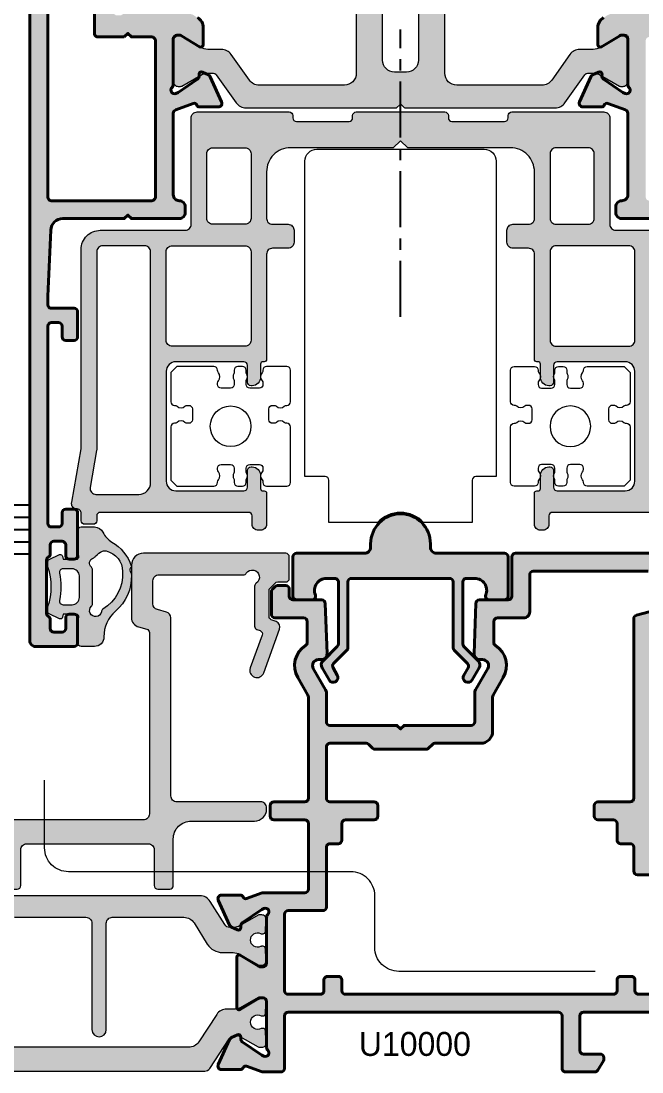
# Model space of a CAD drawing. Header units: millimetres. Extents: x -576 to 4430, y -1196 to 2690.
# Drawn here: x 1931.3 to 1983.2, y 117.3 to 205.2 of the extents above; entities that cross this region are included whole.
import ezdxf

# ---------------------------------------------------------------- set-up
doc = ezdxf.new("R2010")
doc.units = ezdxf.units.MM
doc.header["$LTSCALE"] = 0.25
doc.header["$MEASUREMENT"] = 0
doc.linetypes.add('CENTER', pattern=[2, 1.25, -0.25, 0.25, -0.25])
for name, color, linetype, lineweight in [('01_Accessories', 102, 'Continuous', 9), ('01_Aluminum', 4, 'Continuous', 40), ('01_Fill Plastic', 253, 'Continuous', 0), ('01_Fill Polyamide', 10, 'Continuous', 0), ('01_Plastic', 3, 'Continuous', 20), ('01_Polyamide', 201, 'Continuous', 20), ('01_Text', 40, 'Continuous', 25), ('01_Thin line', 8, 'Continuous', 9)]:
    doc.layers.add(name, color=color, linetype=linetype, lineweight=lineweight)
doc.layers.add('01_Fill 2°material', color=7, linetype='Continuous', lineweight=0, true_color=0xbfbfbf)
doc.layers.add('01_Fill Aluminum', color=7, linetype='Continuous', lineweight=0, true_color=0xdcdcdc)
doc.layers.add('ASSI', color=1, linetype='CENTER')
doc.layers.add('FINE', color=7, linetype='Continuous')
doc.styles.add('Aluk Text', font='GOTHIC.TTF')

# ---------------------------------------------------------------- blocks, each defined once
blk = doc.blocks.new('Standard fixed frame cover OX')
at = {"layer": '01_Fill Plastic', "ltscale": 0.25}
h = blk.add_hatch(color=256, dxfattribs=at)
h.dxf.hatch_style = 1
h.paths.add_polyline_path([(1877.333, 92.212, -0.414214), (1876.833, 92.712), (1876.833, 107.882, -0.339788), (1877.056, 108.172), (1877.739, 108.354, 0.339788), (1878.333, 109.127), (1878.333, 113.512, 0.414214), (1877.333, 114.512), (1865.433, 114.512, 0.414214), (1865.133, 114.212), (1865.133, 112.412, 0.414214), (1865.433, 112.112), (1866.106, 112.112, -0.198912), (1866.318, 112.024), (1866.742, 111.6, -0.198912), (1866.83, 111.388), (1866.83, 109.236, -0.307063), (1866.641, 108.957), (1866.226, 108.792, 0.405839), (1865.942, 108.156), (1867.276, 104.506, 0.999322), (1868.403, 104.917), (1867.406, 107.657, -0.405444), (1867.577, 108.038), (1867.841, 108.143, 0.307063), (1868.03, 108.422), (1868.03, 111.764, 0.250492), (1867.897, 112.013, -1.218525), (1868.729, 112.845, 0.250492), (1868.978, 112.712), (1876.033, 112.712, -0.414214), (1876.533, 112.212), (1876.533, 110.279, -0.339788), (1876.162, 109.796), (1875.405, 109.594, 0.339788), (1875.033, 109.111), (1875.033, 94.212, -0.414214), (1874.533, 93.712), (1867.533, 93.712, 0.438713), (1867.035, 93.171, 0.43149), (1868.033, 92.112), (1873.333, 92.112, -0.414214), (1874.833, 90.612), (1874.833, 86.712, 0.414214), (1875.133, 86.412), (1876.133, 86.412, 0.414214), (1876.433, 86.712), (1876.433, 89.712, -0.414214), (1876.933, 90.212), (1887.083, 90.212, -0.414214), (1887.583, 89.712), (1887.583, 86.712, 0.414214), (1887.883, 86.412), (1888.883, 86.412, 0.414214), (1889.183, 86.712), (1889.183, 89.712, -0.414214), (1889.683, 90.212), (1899.932, 90.212, -0.414214), (1900.432, 89.712), (1900.432, 86.712, 0.414214), (1900.732, 86.412), (1901.732, 86.412, 0.414214), (1902.032, 86.712), (1902.032, 91.712, 0.414214), (1901.532, 92.212)])
at = {"layer": '01_Plastic'}
blk.add_lwpolyline([(1866.106, 112.112), (1865.433, 112.112, -0.414214), (1865.133, 112.412), (1865.133, 114.212, -0.414214), (1865.433, 114.512), (1877.333, 114.512, -0.414214), (1878.333, 113.512), (1878.333, 109.127, -0.339788), (1877.739, 108.354), (1877.056, 108.172, 0.339788), (1876.833, 107.882), (1876.833, 92.712, 0.414214), (1877.333, 92.212), (1901.532, 92.212, -0.414214), (1902.032, 91.712), (1902.032, 86.712, -0.414214), (1901.732, 86.412), (1900.732, 86.412, -0.414214), (1900.432, 86.712), (1900.432, 89.712, 0.414214), (1899.932, 90.212), (1889.683, 90.212, 0.414214), (1889.183, 89.712), (1889.183, 86.712, -0.414214), (1888.883, 86.412), (1887.883, 86.412, -0.414214), (1887.583, 86.712), (1887.583, 89.712, 0.414214), (1887.083, 90.212), (1876.933, 90.212, 0.414214), (1876.433, 89.712), (1876.433, 86.712, -0.414214), (1876.133, 86.412), (1875.133, 86.412, -0.414214), (1874.833, 86.712), (1874.833, 90.612, 0.414214), (1873.333, 92.112), (1868.033, 92.112, -0.414214), (1867.033, 93.112), (1867.033, 93.212, -0.414214), (1867.533, 93.712), (1874.533, 93.712, 0.414214), (1875.033, 94.212), (1875.033, 109.111, -0.339788), (1875.405, 109.594), (1876.162, 109.796, 0.339788), (1876.533, 110.279), (1876.533, 112.212, 0.414214), (1876.033, 112.712), (1868.978, 112.712, -0.250492), (1868.729, 112.845, 1.218525), (1867.897, 112.013, -0.250492), (1868.03, 111.764), (1868.03, 108.422, -0.307063), (1867.841, 108.143), (1867.577, 108.038, 0.405444), (1867.406, 107.657), (1868.403, 104.917, -0.999322), (1867.276, 104.506), (1865.942, 108.156, -0.405839), (1866.226, 108.792), (1866.641, 108.957, 0.307063), (1866.83, 109.236), (1866.83, 111.388, 0.198912), (1866.742, 111.6), (1866.318, 112.024, 0.198912)], format="xyb", close=True, dxfattribs=at)
blk = doc.blocks.new('N10630')
at = {"layer": '01_Fill Aluminum', "ltscale": 0.25}
h = blk.add_hatch(color=256, dxfattribs=at)
h.dxf.hatch_style = 1
h.paths.add_polyline_path([(9, 14.1, 0.414214), (8.7, 14.4), (3, 14.4, -0.414214), (2.5, 14.9), (2.5, 15.2, 1), (-2.5, 15.2), (-2.5, 14.9, -0.414214), (-3, 14.4), (-8.7, 14.4, 0.414214), (-9, 14.1), (-9, 10.8, 0.414214), (-8.7, 10.5), (-7.4, 10.5, 0.535184), (-7.123, 10.915, -0.535184), (-6.2, 12.3), (-5.5, 12.3, -0.414214), (-5.2, 12), (-5.2, 6.824, -0.198912), (-5.288, 6.612), (-6.485, 5.415, 0.339454), (-6.565, 4.811), (-5.98, 3.8, 1), (-5.288, 4.2), (-5.641, 4.813, -0.339454), (-5.594, 5.175), (-4.488, 6.281, 0.198912), (-4.4, 6.493), (-4.4, 12, -0.414214), (-4.1, 12.3), (4.1, 12.3, -0.414214), (4.4, 12), (4.4, 6.493, 0.198912), (4.488, 6.281), (5.594, 5.175, -0.339454), (5.641, 4.813), (5.288, 4.2, 1), (5.98, 3.8), (6.565, 4.811, 0.339454), (6.485, 5.415), (5.288, 6.612, -0.198912), (5.2, 6.824), (5.2, 12, -0.414214), (5.5, 12.3), (6.2, 12.3, -0.535184), (7.123, 10.915, 0.535184), (7.4, 10.5), (8.7, 10.5, 0.414214), (9, 10.8)])
at = {"layer": '01_Aluminum'}
blk.add_lwpolyline([(-6.2, 12.3), (-5.5, 12.3, -0.414214), (-5.2, 12), (-5.2, 6.824, -0.198912), (-5.288, 6.612), (-6.485, 5.415, 0.339454), (-6.565, 4.811), (-5.98, 3.8, 1), (-5.288, 4.2), (-5.641, 4.813, -0.339454), (-5.594, 5.175), (-4.488, 6.281, 0.198912), (-4.4, 6.493), (-4.4, 12, -0.414214), (-4.1, 12.3), (4.1, 12.3, -0.414214), (4.4, 12), (4.4, 6.493, 0.198912), (4.488, 6.281), (5.594, 5.175, -0.339454), (5.641, 4.813), (5.288, 4.2, 1), (5.98, 3.8), (6.565, 4.811, 0.339454), (6.485, 5.415), (5.288, 6.612, -0.198912), (5.2, 6.824), (5.2, 12, -0.414214), (5.5, 12.3), (6.2, 12.3, -0.535184), (7.123, 10.915, 0.535184), (7.4, 10.5), (8.7, 10.5, 0.414214), (9, 10.8), (9, 14.1, 0.414214), (8.7, 14.4), (3, 14.4, -0.414214), (2.5, 14.9), (2.5, 15.2, 1), (-2.5, 15.2), (-2.5, 14.9, -0.414214), (-3, 14.4), (-8.7, 14.4, 0.414214), (-9, 14.1), (-9, 10.8, 0.414214), (-8.7, 10.5), (-7.4, 10.5, 0.535184), (-7.123, 10.915, -0.535184)], format="xyb", close=True, dxfattribs=at)
blk = doc.blocks.new('U10140')
at = {"layer": '01_Fill Aluminum', "ltscale": 0.25}
h = blk.add_hatch(color=256, dxfattribs=at)
h.dxf.hatch_style = 1
h.paths.add_polyline_path([(28.199, -8.5), (27.899, -8.2), (28.199, -7.9), (28.199, -2.754, -0.400839), (29.154, -1.755), (34.699, -1.5), (35.4, -1.5, -0.414214), (35.7, -1.8), (35.7, -3.7, 0.414214), (36, -4), (38.1, -4, 0.414214), (38.4, -3.7), (38.4, -3, 0.414214), (38.1, -2.7), (37.2, -2.7, -0.414214), (36.9, -2.4), (36.9, -1.8, -0.414214), (37.2, -1.5), (53.7, -1.5, -0.414214), (54, -1.8), (54, -2.4, -0.414214), (53.7, -2.7), (52.8, -2.7, 0.414214), (52.5, -3), (52.5, -3.7, 0.414214), (52.8, -4), (56.4, -4, 0.414214), (56.7, -3.7), (56.7, -3.3, 0.414214), (56.4, -3), (55.5, -3, -0.414214), (55.2, -2.7), (55.2, -2.002, -0.414214), (55.5, -1.702), (56.25, -1.702, 0.267949), (56.51, -1.552, -0.267949), (56.77, -1.402), (61.23, -1.402, -0.267949), (61.49, -1.552, 0.267949), (61.75, -1.702), (62.5, -1.702, -0.414214), (62.8, -2.002), (62.8, -2.7, -0.414214), (62.5, -3), (61.6, -3, 0.414214), (61.3, -3.3), (61.3, -3.7, 0.414214), (61.6, -4), (63.7, -4, 0.414214), (64, -3.7), (64, -0.5, 0.414214), (63.5, 0), (0.3, 0, 0.414214), (0, -0.3), (0, -3.549, 0.267949), (0.15, -3.809), (0.93, -4.26, 0.131652), (1.08, -4.3, 0.569051), (1.5, -4), (1.5, -2.1, -0.414214), (1.8, -1.8), (4.7, -1.8, -0.414214), (5, -2.1), (5, -7.269, 0.086513), (5.018, -7.371), (5.485, -8.671, -0.392793), (5.36, -8.966), (5.345, -8.972, 0.294413), (5.206, -9.185), (5.195, -10.764, 0.548619), (5.62, -11.039), (7.726, -10.09, 0.177976), (7.873, -9.945), (8.114, -9.438, 0.717549), (7.869, -9.149, -0.329769), (7.531, -9.033), (6.407, -7.405), (6.325, -7.222, -0.855531), (6.823, -6.9, 0.213411), (7.047, -7), (10.899, -7, -0.414214), (11.199, -7.3), (11.199, -7.606), (10.229, -9.196, 0.585524), (10.399, -9.5), (10.749, -9.5, -0.414214), (11.049, -9.8), (11.049, -13.213, 0.181148), (11.296, -13.87, 0.307022), (12.224, -14.5), (13.65, -14.5, 0.585524), (13.821, -14.196), (12.85, -12.606), (12.85, -12.3, -0.414214), (13.15, -12), (17.003, -12, 0.213411), (17.226, -11.9, -0.85546), (17.724, -12.222), (17.643, -12.405), (16.518, -14.033, -0.267949), (16.247, -14.162), (16.132, -14.153, 0.57735), (15.935, -14.438), (16.176, -14.945, 0.177976), (16.324, -15.09), (18.433, -16.04, 0.544467), (18.854, -15.764), (18.844, -14.185, 0.303984), (18.697, -13.969, -0.402738), (18.564, -13.671), (19.094, -12.198, -0.316363), (19.376, -12), (26.199, -12, -0.414214), (26.699, -12.5, 0.414214), (27.199, -13), (27.699, -13, 0.414214), (28.199, -12.5)])
h.paths.add_polyline_path([(26.399, -10.5), (13.299, -10.5, -0.414214), (12.999, -10.2), (12.999, -8.5), (12.699, -8.2), (12.999, -7.9), (12.999, -5.7, 0.414214), (12.699, -5.4), (6.8, -5.4, -0.414214), (6.5, -5.1), (6.5, -1.8, -0.414214), (6.8, -1.5), (26.399, -1.5, -0.414214), (26.699, -1.8), (26.699, -10.2, -0.414214)], flags=16)
h.paths.add_polyline_path([(64, -58.3, 0.414214), (63.7, -58), (61.6, -58, 0.414214), (61.3, -58.3), (61.3, -58.7, 0.414214), (61.6, -59), (62.5, -59, -0.414214), (62.8, -59.3), (62.8, -59.998, -0.414214), (62.5, -60.298), (61.75, -60.298, 0.267949), (61.49, -60.448, -0.267949), (61.23, -60.598), (56.77, -60.598, -0.267949), (56.51, -60.448, 0.267949), (56.25, -60.298), (55.5, -60.298, -0.414214), (55.2, -59.998), (55.2, -59.3, -0.414214), (55.5, -59), (56.4, -59, 0.414214), (56.7, -58.7), (56.7, -58.3, 0.414214), (56.4, -58), (52.8, -58, 0.414214), (52.5, -58.3), (52.5, -59, 0.414214), (52.8, -59.3), (53.7, -59.3, -0.414214), (54, -59.6), (54, -60.2, -0.414214), (53.7, -60.5), (37.2, -60.5, -0.414214), (36.9, -60.2), (36.9, -59.6, -0.414214), (37.2, -59.3), (38.1, -59.3, 0.414214), (38.4, -59), (38.4, -58.3, 0.414214), (38.1, -58), (36, -58, 0.414214), (35.7, -58.3), (35.7, -60.2, -0.414214), (35.4, -60.5), (34.699, -60.5), (29.154, -60.245, -0.400839), (28.199, -59.246), (28.199, -54.1), (27.899, -53.8), (28.199, -53.5), (28.199, -49.5, 0.414214), (27.699, -49), (27.199, -49, 0.414214), (26.699, -49.5, -0.414214), (26.199, -50), (19.376, -50, -0.316363), (19.094, -49.802), (18.564, -48.329, -0.392793), (18.69, -48.034), (18.705, -48.028, 0.294413), (18.844, -47.815), (18.854, -46.236, 0.548619), (18.429, -45.961), (16.324, -46.91, 0.177976), (16.176, -47.055), (15.935, -47.562, 0.717549), (16.181, -47.851, -0.329769), (16.518, -47.967), (17.643, -49.595), (17.724, -49.778, -0.855531), (17.226, -50.1, 0.213411), (17.003, -50), (13.15, -50, -0.414214), (12.85, -49.7), (12.85, -49.394), (13.821, -47.804, 0.585524), (13.65, -47.5), (12.224, -47.5, 0.307022), (11.296, -48.13, 0.181148), (11.049, -48.787), (11.049, -52.2, -0.414214), (10.749, -52.5), (10.399, -52.5, 0.585524), (10.229, -52.804), (11.199, -54.394), (11.199, -54.7, -0.414214), (10.899, -55), (7.047, -55, 0.213411), (6.823, -55.1, -0.85546), (6.325, -54.778), (6.407, -54.595), (7.531, -52.967, -0.267949), (7.802, -52.838), (7.917, -52.847, 0.57735), (8.114, -52.562), (7.873, -52.055, 0.177976), (7.726, -51.91), (5.617, -50.96, 0.544467), (5.195, -51.236), (5.206, -52.815, 0.303984), (5.352, -53.031, -0.402738), (5.485, -53.329), (5.018, -54.629, 0.086513), (5, -54.731), (5, -59.246, -0.400839), (4.046, -60.245), (-1.5, -60.5), (-7.7, -60.5, -0.414214), (-8, -60.2), (-8, -58.8, -0.414214), (-7.7, -58.5), (-6.8, -58.5, 0.414214), (-6.5, -58.2), (-6.5, -57.8, 0.414214), (-6.8, -57.5), (-9.8, -57.5, 0.414214), (-10.5, -58.2, 0.414214), (-10.2, -58.5), (-9.5, -58.5, -0.414214), (-9.2, -58.8), (-9.2, -60, -0.414214), (-9.9, -60.7), (-16.1, -60.7, -0.414214), (-16.8, -60), (-16.8, -58.8, -0.414214), (-16.5, -58.5), (-15.8, -58.5, 0.414214), (-15.5, -58.2, 0.414214), (-16.2, -57.5), (-17.7, -57.5, 0.414214), (-18, -57.8), (-18, -61.7, 0.414214), (-17.7, -62), (63.5, -62, 0.414214), (64, -61.5)])
h.paths.add_polyline_path([(26.399, -60.5), (6.8, -60.5, -0.414214), (6.5, -60.2), (6.5, -56.9, -0.414214), (6.8, -56.6), (12.699, -56.6, 0.414214), (12.999, -56.3), (12.999, -54.1), (12.699, -53.8), (12.999, -53.5), (12.999, -51.8, -0.414214), (13.299, -51.5), (26.399, -51.5, -0.414214), (26.699, -51.8), (26.699, -60.2, -0.414214)], flags=16)
at = {"layer": '01_Fill Polyamide', "ltscale": 0.25}
h = blk.add_hatch(color=256, dxfattribs=at)
h.dxf.hatch_style = 1
h.paths.add_polyline_path([(18.935, -18.069, 0.243523), (18.512, -17.252), (16.162, -15.591, -0.243523), (16.035, -15.346), (16.035, -14.888, -0.131571), (16.195, -14.288), (17.108, -12.706, 0.131571), (17.135, -12.606), (17.135, -12.4, 0.414214), (16.735, -12), (13.335, -12, 0.414214), (12.935, -12.4), (12.935, -12.606, 0.131571), (12.961, -12.706), (13.874, -14.288, -0.131571), (14.035, -14.888), (14.035, -16.019, 0.243523), (14.458, -16.835), (16.612, -18.358, -0.243523), (17.035, -19.175), (17.035, -26.3, -0.414214), (16.035, -27.3), (7.835, -27.3, 0.414214), (7.535, -27.6), (7.535, -29.2, 0.414214), (7.835, -29.5), (14.935, -29.5, -0.414214), (15.935, -30.5), (15.935, -31.5, -0.414214), (14.935, -32.5), (7.835, -32.5, 0.414214), (7.535, -32.8), (7.535, -34.4, 0.414214), (7.835, -34.7), (16.035, -34.7, -0.414214), (17.035, -35.7), (17.035, -42.825, -0.243523), (16.612, -43.642), (14.458, -45.165, 0.243523), (14.035, -45.981), (14.035, -47.112, -0.131571), (13.874, -47.712), (12.961, -49.294, 0.131571), (12.935, -49.394), (12.935, -49.6, 0.414214), (13.335, -50), (16.735, -50, 0.414214), (17.135, -49.6), (17.135, -49.394, 0.131571), (17.108, -49.294), (16.195, -47.712, -0.131571), (16.035, -47.112), (16.035, -46.654, -0.243523), (16.162, -46.409), (18.512, -44.748, 0.243523), (18.935, -43.931), (18.935, -31.383, 0.198912), (18.905, -31.312), (18.664, -31.071, -0.414214), (18.664, -30.929), (18.905, -30.688, 0.198912), (18.935, -30.617)])
at = {"layer": '01_Aluminum'}
for points in [[(11.371, -14.021, 0.261413), (12.224, -14.5), (13.65, -14.5, 0.585524), (13.821, -14.196), (12.894, -12.677, -0.137872), (12.85, -12.521), (12.85, -12.3, -0.414214), (13.15, -12), (17.003, -12, 0.213411), (17.226, -11.9, -0.85546), (17.724, -12.222), (17.643, -12.405), (16.518, -14.033, -0.267949), (16.247, -14.162), (16.132, -14.153, 0.57735), (15.935, -14.438), (16.176, -14.945, 0.177976), (16.324, -15.09), (18.429, -16.039, 0.548619), (18.854, -15.764), (18.844, -14.185, 0.294413), (18.705, -13.972), (18.69, -13.966, -0.392793), (18.564, -13.671), (19.094, -12.198, -0.316363), (19.376, -12), (26.199, -12, -0.414214), (26.699, -12.5, 0.414214), (27.199, -13), (27.699, -13, 0.414214), (28.199, -12.5), (28.199, -8.5), (27.899, -8.2), (28.199, -7.9), (28.199, -2.754, -0.400839), (29.154, -1.755), (34.699, -1.5), (35.4, -1.5, -0.414214), (35.7, -1.8), (35.7, -3.7, 0.414214), (36, -4), (38.1, -4, 0.414214), (38.4, -3.7), (38.4, -3, 0.414214), (38.1, -2.7), (37.2, -2.7, -0.414214), (36.9, -2.4), (36.9, -1.8, -0.414214), (37.2, -1.5), (53.7, -1.5, -0.414214), (54, -1.8), (54, -2.4, -0.414214), (53.7, -2.7), (52.8, -2.7, 0.414214), (52.5, -3), (52.5, -3.7, 0.414214), (52.8, -4), (56.4, -4, 0.414214), (56.7, -3.7), (56.7, -3.3, 0.414214), (56.4, -3), (55.5, -3, -0.414214), (55.2, -2.7), (55.2, -2.002, -0.414214), (55.5, -1.702), (56.25, -1.702, 0.267949), (56.51, -1.552, -0.267949), (56.77, -1.402), (61.23, -1.402, -0.267949), (61.49, -1.552, 0.267949), (61.75, -1.702), (62.5, -1.702, -0.414214), (62.8, -2.002), (62.8, -2.7, -0.414214), (62.5, -3), (61.6, -3, 0.414214), (61.3, -3.3), (61.3, -3.7, 0.414214), (61.6, -4), (63.7, -4, 0.414214), (64, -3.7), (64, -0.5, 0.414214), (63.5, 0), (0.3, 0, 0.414214)], [(11.371, -47.979, -0.261413), (12.224, -47.5), (13.65, -47.5, -0.585524), (13.821, -47.804), (12.894, -49.323, 0.137872), (12.85, -49.479), (12.85, -49.7, 0.414214), (13.15, -50), (17.003, -50, -0.213411), (17.226, -50.1, 0.85546), (17.724, -49.778), (17.643, -49.595), (16.518, -47.967, 0.267949), (16.247, -47.838), (16.132, -47.847, -0.57735), (15.935, -47.562), (16.176, -47.055, -0.177976), (16.324, -46.91), (18.429, -45.961, -0.548619), (18.854, -46.236), (18.844, -47.815, -0.294413), (18.705, -48.028), (18.69, -48.034, 0.392793), (18.564, -48.329), (19.094, -49.802, 0.316363), (19.376, -50), (26.199, -50, 0.414214), (26.699, -49.5, -0.414214), (27.199, -49), (27.699, -49, -0.414214), (28.199, -49.5), (28.199, -53.5)]]:
    blk.add_lwpolyline(points, format="xyb", dxfattribs=at)
blk.add_lwpolyline([(12.999, -7.9), (12.999, -5.7, 0.414214), (12.699, -5.4), (6.8, -5.4, -0.414214), (6.5, -5.1), (6.5, -1.8, -0.414214), (6.8, -1.5), (26.399, -1.5, -0.414214), (26.699, -1.8), (26.699, -10.2, -0.414214), (26.399, -10.5), (13.299, -10.5, -0.414214), (12.999, -10.2), (12.999, -8.5), (12.699, -8.2)], format="xyb", close=True, dxfattribs=at)
at = {"layer": '01_Polyamide'}
for points in [[(7.835, -27.3), (16.035, -27.3, 0.414214), (17.035, -26.3), (17.035, -19.175, 0.243523), (16.612, -18.358), (14.458, -16.835, -0.243523), (14.035, -16.019), (14.035, -14.888, 0.131571), (13.874, -14.288), (12.961, -12.706, -0.131571), (12.935, -12.606), (12.935, -12.4, -0.414214), (13.335, -12), (16.735, -12, -0.414214), (17.135, -12.4), (17.135, -12.606, -0.131571), (17.108, -12.706), (16.195, -14.288, 0.131571), (16.035, -14.888), (16.035, -15.346, 0.243523), (16.162, -15.591), (18.512, -17.252, -0.243523), (18.935, -18.069), (18.935, -30.617, -0.198912), (18.905, -30.688), (18.664, -30.929, 0.414214), (18.664, -31.071), (18.905, -31.312, -0.198912), (18.935, -31.383), (18.935, -43.931, -0.243523), (18.512, -44.748), (16.162, -46.409, 0.243523), (16.035, -46.654), (16.035, -47.112, 0.131571), (16.195, -47.712), (17.108, -49.294, -0.131571), (17.135, -49.394), (17.135, -49.6, -0.414214), (16.735, -50), (13.335, -50, -0.414214), (12.935, -49.6), (12.935, -49.394, -0.131571), (12.961, -49.294), (13.874, -47.712, 0.131571), (14.035, -47.112), (14.035, -45.981, -0.243523), (14.458, -45.165), (16.612, -43.642, 0.243523), (17.035, -42.825), (17.035, -35.7, 0.414214), (16.035, -34.7), (7.835, -34.7, -0.414214)], [(7.835, -32.5), (14.935, -32.5, 0.414214), (15.935, -31.5), (15.935, -30.5, 0.414214), (14.935, -29.5), (7.835, -29.5, -0.414214)]]:
    blk.add_lwpolyline(points, format="xyb", dxfattribs=at)
blk = doc.blocks.new('V31210')
at = {"layer": '01_Fill Plastic', "ltscale": 0.25}
h = blk.add_hatch(color=256, dxfattribs=at)
h.dxf.hatch_style = 1
h.paths.add_polyline_path([(17.5, -1.1, 0.414214), (17, -0.6), (9.3, -0.6, 0.56391), (8.985, -1.005, -0.511918), (8.7, -1.4), (4.3, -1.4, -0.414214), (4, -1.1), (4, -0.9, 0.414214), (3.7, -0.6), (-3.7, -0.6, 0.56391), (-4.015, -1.005, -0.511918), (-4.3, -1.4), (-8.7, -1.4, -0.414214), (-9, -1.1), (-9, -0.9, 0.414214), (-9.3, -0.6), (-17, -0.6, 0.414214), (-17.5, -1.1), (-17.5, -10, -0.414214), (-18, -10.5), (-25.1, -10.5, 0.414214), (-26.7, -12.1), (-26.7, -28.755), (-27.492, -33.249, 0.06072), (-27.499, -33.37, 0.436678), (-27.1, -33.8, -0.414214), (-26.7, -34.2), (-26.7, -34.8, 0.414214), (-26.4, -35.1), (-25.7, -35.1, 0.414214), (-25.4, -34.8), (-25.4, -34.4, -0.414214), (-25.1, -34.1), (-12.7, -34.1, -0.414214), (-12.4, -34.4), (-12.4, -35.1, 0.474498), (-11.8, -35.59, 0.474498), (-11.2, -35.1), (-11.2, -32.5, 0.513478), (-11.451, -32.294, -0.487928), (-11.7, -32.1), (-11.7, -31, 0.439778), (-12.46, -30.303, 0.453476), (-12.8, -30.6), (-12.8, -32, -0.414214), (-13.1, -32.3), (-18.79, -32.3, -0.414214), (-19.59, -31.5), (-19.59, -22.3, -0.414214), (-18.79, -21.5), (-13.1, -21.5, -0.414214), (-12.8, -21.8), (-12.8, -23.2, 0.453476), (-12.46, -23.497, 0.439778), (-11.7, -22.8), (-11.7, -21.7, -0.414214), (-11.5, -21.5), (-11.4, -21.5, 0.414214), (-11.2, -21.3), (-11.2, -12.5, -0.414214), (-10.7, -12), (-9.4, -12, 0.414214), (-8.9, -11.5), (-8.9, -10.5, 0.414214), (-9.4, -10), (-10.7, -10, -0.414214), (-11.2, -9.5), (-11.2, -5.6, -0.414214), (-9.2, -3.6), (-0.6, -3.6), (0, -3), (0.6, -3.6), (9.2, -3.6, -0.414214), (11.2, -5.6), (11.2, -9.5, -0.414214), (10.7, -10), (9.4, -10, 0.414214), (8.9, -10.5), (8.9, -11.5, 0.414214), (9.4, -12), (10.7, -12, -0.414214), (11.2, -12.5), (11.2, -21.3, 0.513478), (11.451, -21.506, -0.487928), (11.7, -21.7), (11.7, -22.8, 0.439778), (12.46, -23.497, 0.453476), (12.8, -23.2), (12.8, -21.8, -0.414214), (13.1, -21.5), (18.79, -21.5, -0.414214), (19.59, -22.3), (19.59, -31.5, -0.414214), (18.79, -32.3), (13.1, -32.3, -0.414214), (12.8, -32), (12.8, -30.6, 0.453476), (12.46, -30.303, 0.439778), (11.7, -31), (11.7, -32.1, -0.414214), (11.5, -32.3), (11.4, -32.3, 0.414214), (11.2, -32.5), (11.2, -35.1, 0.474498), (11.8, -35.59, 0.474498), (12.4, -35.1), (12.4, -34.4, -0.414214), (12.7, -34.1), (25.1, -34.1, -0.414214), (25.4, -34.4), (25.4, -34.8, 0.414214), (25.7, -35.1), (26.4, -35.1, 0.414214), (26.7, -34.8), (26.7, -34.2, -0.414214), (27.1, -33.8, 0.414214), (27.5, -33.4, 0.076148), (27.492, -33.249), (26.7, -28.755), (26.7, -12.1, 0.414214), (25.1, -10.5), (18, -10.5, -0.414214), (17.5, -10)])
h.paths.add_polyline_path([(-12.5, -4.1), (-12.5, -9.5, -0.414214), (-13, -10), (-15.7, -10, -0.414214), (-16.2, -9.5), (-16.2, -4.1, -0.414214), (-15.7, -3.6), (-13, -3.6, -0.414214)], flags=16)
h.paths.add_polyline_path([(-13, -11.8, -0.414214), (-12.5, -12.3), (-12.5, -19.7, -0.414214), (-13, -20.2), (-19.09, -20.2, -0.414214), (-19.59, -19.7), (-19.59, -12.3, -0.414214), (-19.09, -11.8)], flags=16)
h.paths.add_polyline_path([(-20.89, -12.3), (-20.89, -31.6, -0.414214), (-21.89, -32.6), (-25.462, -32.6, -0.466308), (-25.954, -32.013), (-25.408, -28.912, 0.043661), (-25.4, -28.825), (-25.4, -12.3, -0.414214), (-24.9, -11.8), (-21.39, -11.8, -0.414214)], flags=16)
h.paths.add_polyline_path([(12.5, -4.1, -0.414214), (13, -3.6), (15.7, -3.6, -0.414214), (16.2, -4.1), (16.2, -9.5, -0.414214), (15.7, -10), (13, -10, -0.414214), (12.5, -9.5)], flags=16)
h.paths.add_polyline_path([(13, -11.8), (19.09, -11.8, -0.414214), (19.59, -12.3), (19.59, -19.7, -0.414214), (19.09, -20.2), (13, -20.2, -0.414214), (12.5, -19.7), (12.5, -12.3, -0.414214)], flags=16)
h.paths.add_polyline_path([(21.39, -11.8), (24.9, -11.8, -0.414214), (25.4, -12.3), (25.4, -28.825, 0.043661), (25.408, -28.912), (25.954, -32.013, -0.466308), (25.462, -32.6), (21.89, -32.6, -0.414214), (20.89, -31.6), (20.89, -12.3, -0.414214)], flags=16)
at = {"layer": '01_Plastic'}
blk.add_lwpolyline([(25.1, -34.1), (12.7, -34.1, 0.414214), (12.4, -34.4), (12.4, -35.1, -0.414214), (11.9, -35.6), (11.7, -35.6, -0.414214), (11.2, -35.1), (11.2, -32.5, -0.414214), (11.4, -32.3), (11.5, -32.3, 0.414214), (11.7, -32.1), (11.7, -31, -0.414214), (12.4, -30.3), (12.5, -30.3, -0.414214), (12.8, -30.6), (12.8, -32, 0.414214), (13.1, -32.3), (18.79, -32.3, 0.414214), (19.59, -31.5), (19.59, -22.3, 0.414214), (18.79, -21.5), (13.1, -21.5, 0.414214), (12.8, -21.8), (12.8, -23.2, -0.414214), (12.5, -23.5), (12.4, -23.5, -0.414214), (11.7, -22.8), (11.7, -21.7, 0.414214), (11.5, -21.5), (11.4, -21.5, -0.414214), (11.2, -21.3), (11.2, -12.5, 0.414214), (10.7, -12), (9.4, -12, -0.414214), (8.9, -11.5), (8.9, -10.5, -0.414214), (9.4, -10), (10.7, -10, 0.414214), (11.2, -9.5), (11.2, -5.6, 0.414214), (9.2, -3.6), (0.6, -3.6), (0, -3), (-0.6, -3.6), (-9.2, -3.6, 0.414214), (-11.2, -5.6), (-11.2, -9.5, 0.414214), (-10.7, -10), (-9.4, -10, -0.414214), (-8.9, -10.5), (-8.9, -11.5, -0.414214), (-9.4, -12), (-10.7, -12, 0.414214), (-11.2, -12.5), (-11.2, -21.3, -0.414214), (-11.4, -21.5), (-11.5, -21.5, 0.414214), (-11.7, -21.7), (-11.7, -22.8, -0.414214), (-12.4, -23.5), (-12.5, -23.5, -0.414214), (-12.8, -23.2), (-12.8, -21.8, 0.414214), (-13.1, -21.5), (-18.79, -21.5, 0.414214), (-19.59, -22.3), (-19.59, -31.5, 0.414214), (-18.79, -32.3), (-13.1, -32.3, 0.414214), (-12.8, -32), (-12.8, -30.6, -0.414214), (-12.5, -30.3), (-12.4, -30.3, -0.414214), (-11.7, -31), (-11.7, -32.1, 0.414214), (-11.5, -32.3), (-11.4, -32.3, -0.414214), (-11.2, -32.5), (-11.2, -35.1, -0.414214), (-11.7, -35.6), (-11.9, -35.6, -0.414214), (-12.4, -35.1), (-12.4, -34.4, 0.414214), (-12.7, -34.1), (-25.1, -34.1, 0.414214), (-25.4, -34.4), (-25.4, -34.8, -0.414214), (-25.7, -35.1), (-26.4, -35.1, -0.414214), (-26.7, -34.8), (-26.7, -34.2, 0.414214), (-27.1, -33.8, -0.414214), (-27.5, -33.4), (-27.5, -33.336, -0.043661), (-27.492, -33.249), (-26.708, -28.798, 0.043661), (-26.7, -28.711), (-26.7, -12.1, -0.414214), (-25.1, -10.5), (-18, -10.5, 0.414214), (-17.5, -10), (-17.5, -1.1, -0.414214), (-17, -0.6), (-9.3, -0.6, -0.414214), (-9, -0.9), (-9, -1.1, 0.414214), (-8.7, -1.4), (-4.3, -1.4, 0.414214), (-4, -1.1), (-4, -0.9, -0.414214), (-3.7, -0.6), (3.7, -0.6, -0.414214), (4, -0.9), (4, -1.1, 0.414214), (4.3, -1.4), (8.7, -1.4, 0.414214), (9, -1.1), (9, -0.9, -0.414214), (9.3, -0.6), (17, -0.6, -0.414214), (17.5, -1.1), (17.5, -10, 0.414214), (18, -10.5), (25.1, -10.5, -0.414214)], format="xyb", dxfattribs=at)
for points in [[(-15.7, -10, -0.414214), (-16.2, -9.5), (-16.2, -4.1, -0.414214), (-15.7, -3.6), (-13, -3.6, -0.414214), (-12.5, -4.1), (-12.5, -9.5, -0.414214), (-13, -10)], [(15.7, -10, 0.414214), (16.2, -9.5), (16.2, -4.1, 0.414214), (15.7, -3.6), (13, -3.6, 0.414214), (12.5, -4.1), (12.5, -9.5, 0.414214), (13, -10)], [(-25.462, -32.6), (-21.89, -32.6, 0.414214), (-20.89, -31.6), (-20.89, -12.3, 0.414214), (-21.39, -11.8), (-24.9, -11.8, 0.414214), (-25.4, -12.3), (-25.4, -28.825, -0.043661), (-25.408, -28.912), (-25.954, -32.013, 0.466308)], [(-19.59, -19.7), (-19.59, -12.3, -0.414214), (-19.09, -11.8), (-13, -11.8, -0.414214), (-12.5, -12.3), (-12.5, -19.7, -0.414214), (-13, -20.2), (-19.09, -20.2, -0.414214)], [(19.59, -19.7), (19.59, -12.3, 0.414214), (19.09, -11.8), (13, -11.8, 0.414214), (12.5, -12.3), (12.5, -19.7, 0.414214), (13, -20.2), (19.09, -20.2, 0.414214)]]:
    blk.add_lwpolyline(points, format="xyb", close=True, dxfattribs=at)
blk = doc.blocks.new('U10000')
at = {"layer": '01_Fill Aluminum', "ltscale": 0.25}
h = blk.add_hatch(color=256, dxfattribs=at)
h.dxf.hatch_style = 1
h.paths.add_polyline_path([(45, 9.6, 0.585524), (44.696, 9.771), (43.177, 8.844, -0.137872), (43.021, 8.8), (42.8, 8.8, -0.414214), (42.5, 9.1), (42.5, 12.953, 0.213411), (42.4, 13.176, -0.85546), (42.722, 13.674), (42.905, 13.593), (44.533, 12.468, -0.267949), (44.662, 12.197), (44.653, 12.082, 0.57735), (44.938, 11.885), (45.445, 12.126, 0.177976), (45.59, 12.274), (46.54, 14.383, 0.544467), (46.264, 14.804), (44.685, 14.794, 0.303984), (44.469, 14.647, -0.402738), (44.171, 14.514), (42.869, 14.982, 0.086513), (42.768, 15), (39.3, 15, -0.414214), (39, 15.3), (39, 20.8, -0.414214), (39.3, 21.1), (41.9, 21.1, 0.414214), (42.2, 21.4), (42.2, 22.3, 0.414214), (41.9, 22.6), (39.3, 22.6, -0.414214), (39, 22.9), (39, 31.376, -0.131652), (39.04, 31.526), (39.891, 33, 0.400766), (39.238, 35.684, -0.255626), (39.1, 35.937), (39.1, 37.7, -0.414214), (39.4, 38), (41.8, 38, 0.414214), (42.1, 38.3), (42.1, 40.176, 0.198912), (42.012, 40.388), (41.788, 40.612, 0.198912), (41.576, 40.7), (40.9, 40.7, 0.414214), (40.6, 40.4), (40.6, 39.8, -0.414214), (40.3, 39.5), (37.89, 39.5, 0.404026), (37.59, 39.21), (37.443, 35.017, 0.507842), (38.054, 34.489, -0.65065), (38.592, 33.75), (37.567, 31.974, 0.131652), (37.5, 31.724), (37.5, 29.3, -0.414214), (37.2, 29), (31.6, 29), (31.3, 28.7), (31, 29), (25.4, 29, -0.414214), (25.1, 29.3), (25.1, 31.724, 0.131652), (25.033, 31.974), (24.008, 33.75, -0.57735), (24.441, 34.5), (24.657, 34.5, 0.424475), (25.157, 35.017), (25.01, 39.21, 0.404026), (24.71, 39.5), (22.3, 39.5, -0.414214), (22, 39.8), (22, 43.1, 0.414214), (21.7, 43.4), (9.8, 43.4, 0.414214), (8.8, 42.4), (8.8, 37.632, 0.339454), (9.022, 37.342), (10.078, 37.06, -0.339454), (10.3, 36.77), (10.3, 18.3, -0.414214), (10, 18), (0.5, 18, 0.414214), (0, 17.5), (0, 0.3, 0.414214), (0.3, 0), (3.53, 0, 0.263447), (3.787, 0.146), (4.257, 0.929, 0.135933), (4.3, 1.083, 0.564332), (4, 1.5), (2.1, 1.5, -0.414214), (1.8, 1.8), (1.8, 4.7, -0.414214), (2.1, 5), (16, 5, -0.414214), (16.3, 4.7), (16.3, 1.8, -0.414214), (16, 1.5), (14.6, 1.5, 0.414214), (14.3, 1.2, 0.242266), (14.343, 0.929), (14.813, 0.146, 0.263447), (15.07, 0), (17.5, 0, 0.414214), (17.8, 0.3), (17.8, 4.7, -0.414214), (18.1, 5), (40.7, 5, -0.414214), (41, 4.7), (41, 0.3, 0.414214), (41.3, 0), (42.768, 0, 0.086513), (42.869, 0.018), (44.171, 0.486, -0.392793), (44.465, 0.36), (44.472, 0.346, 0.294413), (44.685, 0.206), (46.264, 0.196, 0.548619), (46.539, 0.621), (45.59, 2.726, 0.177976), (45.445, 2.874), (44.938, 3.115, 0.717549), (44.649, 2.869, -0.329769), (44.533, 2.532), (42.905, 1.407), (42.722, 1.326, -0.855531), (42.4, 1.824, 0.213411), (42.5, 2.047), (42.5, 5.9, -0.414214), (42.8, 6.2), (43.021, 6.2, -0.137872), (43.177, 6.156), (44.696, 5.229, 0.585524), (45, 5.4)])
h.paths.add_polyline_path([(41, 6.8, -0.414214), (40.7, 6.5), (38, 6.5, -0.414214), (37.7, 6.8), (37.7, 7.7, 0.414214), (37.4, 8), (36.5, 8, 0.414214), (36.2, 7.7), (36.2, 6.8, -0.414214), (35.9, 6.5), (13.5, 6.5, -0.414214), (13.2, 6.8), (13.2, 7.7, 0.414214), (12.9, 8), (12, 8, 0.414214), (11.7, 7.7), (11.7, 6.8, -0.414214), (11.4, 6.5), (1.8, 6.5, -0.414214), (1.5, 6.8), (1.5, 16.2, -0.414214), (1.8, 16.5), (11.5, 16.5, 0.414214), (11.8, 16.8), (11.8, 18.8, -0.414214), (12.1, 19.1), (12.9, 19.1, 0.414214), (13.2, 19.4), (13.2, 20.8, -0.414214), (13.5, 21.1), (14.8, 21.1, 0.414214), (15.1, 21.4), (15.1, 22.3, 0.414214), (14.8, 22.6), (12.1, 22.6, -0.414214), (11.8, 22.9), (11.8, 37.921, 0.339454), (11.578, 38.211), (10.522, 38.493, -0.339454), (10.3, 38.783), (10.3, 41.6, -0.414214), (10.6, 41.9), (20.2, 41.9, -0.414214), (20.5, 41.6), (20.5, 38.5, 0.414214), (21, 38), (23.2, 38, -0.414214), (23.5, 37.7), (23.5, 35.937, -0.255626), (23.362, 35.684, 0.400766), (22.709, 33), (23.56, 31.526, -0.131652), (23.6, 31.376), (23.6, 28.5, 0.414214), (24.6, 27.5), (28.426, 27.5, -0.198912), (28.638, 27.412), (28.962, 27.088, 0.198912), (29.174, 27), (33.426, 27, 0.198912), (33.638, 27.088), (33.962, 27.412, -0.198912), (34.174, 27.5), (37.2, 27.5, -0.414214), (37.5, 27.2), (37.5, 22.9, -0.414214), (37.2, 22.6), (33.5, 22.6, 0.414214), (33.2, 22.3), (33.2, 21.4, 0.414214), (33.5, 21.1), (35.9, 21.1, -0.414214), (36.2, 20.8), (36.2, 19.4, 0.414214), (36.5, 19.1), (37.2, 19.1, -0.414214), (37.5, 18.8), (37.5, 13.8, 0.414214), (37.8, 13.5), (40.7, 13.5, -0.414214), (41, 13.2)], flags=16)
at = {"layer": '01_Fill Polyamide', "ltscale": 0.25}
h = blk.add_hatch(color=256, dxfattribs=at)
h.dxf.hatch_style = 1
h.paths.add_polyline_path([(70.004, 11.586, 0.109552), (70.089, 11.567), (70.2, 11.567, 0.414214), (70.4, 11.767), (70.4, 12.142, 0.267949), (70.5, 12.315), (70.5, 12.742, 0.414214), (70.1, 13.142), (69.894, 13.142, 0.131571), (69.794, 13.115), (68.299, 12.253, -0.131571), (67.699, 12.092), (67.428, 12.092, -0.258618), (67.004, 12.327), (65.788, 14.272, 0.258618), (64.94, 14.742), (48.061, 14.742, 0.258618), (47.213, 14.272), (45.997, 12.327, -0.258618), (45.573, 12.092), (45.302, 12.092, -0.131571), (44.702, 12.253), (43.207, 13.115, 0.131571), (43.107, 13.142), (42.9, 13.142, 0.414214), (42.5, 12.742), (42.5, 12.315, 0.267949), (42.6, 12.142), (42.6, 11.767, 0.414214), (42.8, 11.567), (42.912, 11.567, 0.109552), (42.997, 11.586, -0.548663), (43.85, 11.042, -0.548663), (42.997, 10.498, 0.109552), (42.912, 10.517), (42.8, 10.517, 0.414214), (42.6, 10.317), (42.6, 9.942, 0.267949), (42.5, 9.769), (42.5, 9.342, 0.414214), (42.9, 8.942), (43.107, 8.942, 0.131571), (43.207, 8.969), (44.702, 9.832, -0.131571), (45.302, 9.992), (46.183, 9.992, 0.258618), (47.455, 10.697), (48.564, 12.472, -0.258618), (49.412, 12.942), (55.4, 12.942, -0.414214), (55.9, 12.442), (55.9, 3.542, 1), (57.1, 3.542), (57.1, 12.442, -0.414214), (57.6, 12.942), (63.589, 12.942, -0.258618), (64.437, 12.472), (65.546, 10.697, 0.258618), (66.818, 9.992), (67.699, 9.992, -0.131571), (68.299, 9.832), (69.794, 8.969, 0.131571), (69.894, 8.942), (70.1, 8.942, 0.414214), (70.5, 9.342), (70.5, 9.769, 0.267949), (70.4, 9.942), (70.4, 10.317, 0.414214), (70.2, 10.517), (70.089, 10.517, 0.109552), (70.004, 10.498, -0.548663), (69.15, 11.042, -0.548663)])
h.paths.add_polyline_path([(70.035, 4.693), (70.195, 4.693, 0.414214), (70.395, 4.893), (70.395, 5.268), (70.495, 5.268), (70.495, 5.868, 0.414214), (70.095, 6.268), (69.886, 6.268, 0.137888), (69.781, 6.239), (68.289, 5.376, -0.131829), (67.888, 5.268), (67.155, 5.268, 0.252853), (66.319, 4.816), (64.814, 2.52, -0.252853), (63.978, 2.068), (49.012, 2.068, -0.252853), (48.175, 2.52), (46.67, 4.816, 0.252853), (45.834, 5.268), (45.101, 5.268, -0.131829), (44.7, 5.376), (43.199, 6.244, 0.125779), (43.103, 6.268), (42.895, 6.268, 0.414214), (42.495, 5.868), (42.495, 5.268), (42.595, 5.268), (42.595, 4.893, 0.414214), (42.795, 4.693), (42.954, 4.693, -0.571287), (43.845, 4.168, -0.571287), (42.954, 3.643), (42.795, 3.643, 0.414214), (42.595, 3.443), (42.595, 3.068), (42.495, 3.068), (42.495, 2.468, 0.414214), (42.895, 2.068), (43.103, 2.068, 0.137888), (43.208, 2.097), (44.731, 2.978, -0.397189), (45.626, 2.767), (47.256, 0.293, 0.252157), (47.674, 0.068), (65.315, 0.068, 0.252157), (65.733, 0.293), (67.363, 2.767, -0.397189), (68.259, 2.978), (69.79, 2.093, 0.125779), (69.886, 2.068), (70.095, 2.068, 0.414214), (70.495, 2.468), (70.495, 3.068), (70.395, 3.068), (70.395, 3.443, 0.414214), (70.195, 3.643), (70.035, 3.643, -0.571287), (69.145, 4.168, -0.571287)])
at = {"layer": '01_Aluminum'}
for points in [[(2.1, 5), (16, 5, -0.414214), (16.3, 4.7), (16.3, 1.8, -0.414214), (16, 1.5), (14.6, 1.5, 0.414214), (14.3, 1.2), (14.3, 1.083, 0.135933), (14.343, 0.929), (14.813, 0.146, 0.263447), (15.07, 0), (17.5, 0, 0.414214), (17.8, 0.3), (17.8, 4.7, -0.414214), (18.1, 5), (40.7, 5, -0.414214), (41, 4.7), (41, 0.3, 0.414214), (41.3, 0), (42.768, 0, 0.086513), (42.869, 0.018), (44.171, 0.486, -0.392793), (44.465, 0.36), (44.472, 0.346, 0.294413), (44.685, 0.206), (46.264, 0.196, 0.548619), (46.539, 0.621), (45.59, 2.726, 0.177976), (45.445, 2.874), (44.938, 3.115, 0.57735), (44.653, 2.918), (44.662, 2.803, -0.267949), (44.533, 2.532), (42.905, 1.407), (42.722, 1.326, -0.85546), (42.4, 1.824, 0.213411), (42.5, 2.047), (42.5, 5.9, -0.414214), (42.8, 6.2), (43.021, 6.2, -0.137872), (43.177, 6.156), (44.696, 5.229, 0.585524), (45, 5.4), (45, 9.6, 0.585524), (44.696, 9.771), (43.177, 8.844, -0.137872), (43.021, 8.8), (42.8, 8.8, -0.414214), (42.5, 9.1), (42.5, 12.953, 0.213411), (42.4, 13.176, -0.85546), (42.722, 13.674), (42.905, 13.593), (44.533, 12.468, -0.267949), (44.662, 12.197), (44.653, 12.082, 0.57735), (44.938, 11.885), (45.445, 12.126, 0.177976), (45.59, 12.274), (46.539, 14.379, 0.548619), (46.264, 14.804), (44.685, 14.794, 0.294413), (44.472, 14.654), (44.465, 14.64, -0.392793), (44.171, 14.514), (42.869, 14.982, 0.086513), (42.768, 15), (39.3, 15, -0.414214), (39, 15.3), (39, 20.8, -0.414214), (39.3, 21.1), (41.9, 21.1, 0.414214), (42.2, 21.4), (42.2, 22.3, 0.414214), (41.9, 22.6), (39.3, 22.6, -0.414214), (39, 22.9), (39, 31.376, -0.131652), (39.04, 31.526), (39.891, 33, 0.400766), (39.238, 35.684, -0.255626), (39.1, 35.937), (39.1, 37.7, -0.414214), (39.4, 38), (41.8, 38, 0.414214), (42.1, 38.3), (42.1, 40.176, 0.198912), (42.012, 40.388), (41.788, 40.612, 0.198912), (41.576, 40.7), (40.9, 40.7, 0.414214), (40.6, 40.4), (40.6, 39.8, -0.414214), (40.3, 39.5), (37.89, 39.5, 0.404026), (37.59, 39.21), (37.443, 35.017, 0.424475), (37.943, 34.5), (38.159, 34.5, -0.57735), (38.592, 33.75), (37.567, 31.974, 0.131652), (37.5, 31.724), (37.5, 29.3, -0.414214), (37.2, 29), (31.6, 29), (31.3, 28.7), (31, 29), (25.4, 29, -0.414214), (25.1, 29.3), (25.1, 31.724, 0.131652), (25.033, 31.974), (24.008, 33.75, -0.57735), (24.441, 34.5), (24.657, 34.5, 0.424475), (25.157, 35.017), (25.01, 39.21, 0.404026), (24.71, 39.5), (22.3, 39.5, -0.414214), (22, 39.8), (22, 43.1, 0.414214), (21.7, 43.4), (9.8, 43.4, 0.414214)], [(1.8, 6.5), (11.4, 6.5, 0.414214), (11.7, 6.8), (11.7, 7.7, -0.414214), (12, 8), (12.9, 8, -0.414214), (13.2, 7.7), (13.2, 6.8, 0.414214), (13.5, 6.5), (35.9, 6.5, 0.414214), (36.2, 6.8), (36.2, 7.7, -0.414214), (36.5, 8), (37.4, 8, -0.414214), (37.7, 7.7), (37.7, 6.8, 0.414214), (38, 6.5), (40.7, 6.5, 0.414214), (41, 6.8), (41, 13.2, 0.414214), (40.7, 13.5), (37.8, 13.5, -0.414214), (37.5, 13.8), (37.5, 18.8, 0.414214), (37.2, 19.1), (36.5, 19.1, -0.414214), (36.2, 19.4), (36.2, 20.8, 0.414214), (35.9, 21.1), (33.5, 21.1, -0.414214), (33.2, 21.4), (33.2, 22.3, -0.414214), (33.5, 22.6), (37.2, 22.6, 0.414214), (37.5, 22.9), (37.5, 27.2, 0.414214), (37.2, 27.5), (34.174, 27.5, 0.198912), (33.962, 27.412), (33.638, 27.088, -0.198912), (33.426, 27), (29.174, 27, -0.198912), (28.962, 27.088), (28.638, 27.412, 0.198912), (28.426, 27.5), (24.6, 27.5, -0.414214), (23.6, 28.5), (23.6, 31.376, 0.131652), (23.56, 31.526), (22.709, 33, -0.400766), (23.362, 35.684, 0.255626), (23.5, 35.937), (23.5, 37.7, 0.414214), (23.2, 38), (21, 38, -0.414214), (20.5, 38.5), (20.5, 41.6, 0.414214), (20.2, 41.9), (10.6, 41.9, 0.414214)], [(10.522, 38.493), (11.578, 38.211, -0.339454), (11.8, 37.921), (11.8, 22.9, 0.414214), (12.1, 22.6), (14.8, 22.6, -0.414214), (15.1, 22.3), (15.1, 21.4, -0.414214), (14.8, 21.1), (13.5, 21.1, 0.414214), (13.2, 20.8), (13.2, 19.4, -0.414214), (12.9, 19.1), (12.1, 19.1, 0.414214), (11.8, 18.8), (11.8, 16.8, -0.414214), (11.5, 16.5), (1.8, 16.5, 0.414214)]]:
    blk.add_lwpolyline(points, format="xyb", dxfattribs=at)
at = {"layer": '01_Polyamide'}
for points in [[(63.589, 12.942), (57.6, 12.942, 0.414214), (57.1, 12.442), (57.1, 3.542, -1), (55.9, 3.542), (55.9, 12.442, 0.414214), (55.4, 12.942), (49.412, 12.942, 0.258618), (48.564, 12.472), (47.455, 10.697, -0.258618), (46.183, 9.992), (45.302, 9.992, 0.131571), (44.702, 9.832), (43.207, 8.969, -0.131571), (43.107, 8.942), (42.9, 8.942, -0.414214), (42.5, 9.342), (42.5, 9.769, -0.267949), (42.6, 9.942), (42.6, 10.317, -0.414214), (42.8, 10.517), (42.912, 10.517, -0.109552), (42.997, 10.498, 0.548663), (43.85, 11.042, 0.548663), (42.997, 11.586, -0.109552), (42.912, 11.567), (42.8, 11.567, -0.414214), (42.6, 11.767), (42.6, 12.142, -0.267949), (42.5, 12.315), (42.5, 12.742, -0.414214), (42.9, 13.142), (43.107, 13.142, -0.131571), (43.207, 13.115), (44.702, 12.253, 0.131571), (45.302, 12.092), (45.573, 12.092, 0.258618), (45.997, 12.327), (47.213, 14.272, -0.258618), (48.061, 14.742), (64.94, 14.742, -0.258618)], [(65.315, 0.068), (47.674, 0.068), (47.674, 0.068, -0.252157), (47.256, 0.293), (45.626, 2.767, 0.397189), (44.731, 2.978), (43.199, 2.093, -0.125779), (43.103, 2.068), (42.895, 2.068, -0.414214), (42.495, 2.468), (42.495, 3.068), (42.595, 3.068), (42.595, 3.443, -0.414214), (42.795, 3.643), (42.954, 3.643, 0.571287), (43.845, 4.168, 0.571287), (42.954, 4.693), (42.795, 4.693, -0.414214), (42.595, 4.893), (42.595, 5.268), (42.495, 5.268), (42.495, 5.868, -0.414214), (42.895, 6.268), (43.103, 6.268, -0.125779), (43.199, 6.244), (44.7, 5.376, 0.131829), (45.101, 5.268), (45.834, 5.268, -0.252853), (46.67, 4.816), (48.175, 2.52, 0.252853), (49.012, 2.068), (49.012, 2.068), (63.978, 2.068)]]:
    blk.add_lwpolyline(points, format="xyb", dxfattribs=at)
blk = doc.blocks.new('PNS100')
at = {"layer": '01_Plastic', "color": 7}
blk.add_lwpolyline([(4.363, 3.819, 0.377964), (4.363, 4.481, -0.182676), (4.288, 4.679), (4.288, 4.7, 0.414214), (3.988, 5), (0.888, 5), (0.388, 4.5), (0.388, 2.052, 0.414214), (0.688, 1.752), (0.709, 1.752, -0.182676), (0.908, 1.677, 0.377964), (1.569, 1.677, -0.182676), (1.768, 1.752), (1.888, 1.752, -0.414214), (2.188, 1.452), (2.188, 0.552, -0.414214), (1.888, 0.252), (1.768, 0.252, -0.182676), (1.569, 0.327, 0.377964), (0.908, 0.327, -0.182676), (0.709, 0.252), (0.688, 0.252, 0.414214), (0.388, -0.048), (0.388, -4.5), (0.888, -5), (3.988, -5, 0.414214), (4.288, -4.7), (4.288, -4.679, -0.182676), (4.363, -4.481, 0.377964), (4.363, -3.819, -0.182676), (4.288, -3.621), (4.288, -3.5, -0.414214), (4.588, -3.2), (5.388, -3.2, -0.414214), (5.688, -3.5), (5.688, -3.763, -0.127017), (5.651, -3.908, 0.258199), (5.651, -4.392, -0.127017), (5.688, -4.537), (5.688, -4.7, 0.414214), (5.988, -5), (6.388, -5, 0.414214), (6.688, -4.7), (6.688, -4.537, -0.127017), (6.726, -4.392, 0.258199), (6.726, -3.908, -0.127017), (6.688, -3.763), (6.688, -3.5, -0.414214), (6.988, -3.2), (7.788, -3.2, -0.414214), (8.088, -3.5), (8.088, -3.621, -0.182676), (8.013, -3.819, 0.377964), (8.013, -4.481, -0.182676), (8.088, -4.679), (8.088, -4.7, 0.414214), (8.388, -5), (10.088, -5, 0.414214), (10.388, -4.7), (10.388, -0.048, 0.414214), (10.088, 0.252), (10.068, 0.252, -0.182676), (9.869, 0.327, 0.377964), (9.208, 0.327, -0.182676), (9.009, 0.252), (8.888, 0.252, -0.414214), (8.588, 0.552), (8.588, 1.452, -0.414214), (8.888, 1.752), (9.009, 1.752, -0.182676), (9.208, 1.677, 0.377964), (9.869, 1.677, -0.182676), (10.068, 1.752), (10.088, 1.752, 0.414214), (10.388, 2.052), (10.388, 4.7, 0.414214), (10.088, 5), (8.388, 5, 0.414214), (8.088, 4.7), (8.088, 4.679, -0.182676), (8.013, 4.481, 0.377964), (8.013, 3.819, -0.182676), (8.088, 3.621), (8.088, 3.5, -0.414214), (7.788, 3.2), (6.988, 3.2, -0.414214), (6.688, 3.5), (6.688, 3.763, -0.127017), (6.726, 3.908, 0.258199), (6.726, 4.392, -0.127017), (6.688, 4.537), (6.688, 4.7, 0.414214), (6.388, 5), (5.988, 5, 0.414214), (5.688, 4.7), (5.688, 4.537, -0.127017), (5.651, 4.392, 0.258199), (5.651, 3.908, -0.127017), (5.688, 3.763), (5.688, 3.5, -0.414214), (5.388, 3.2), (4.588, 3.2, -0.414214), (4.288, 3.5), (4.288, 3.621, -0.182676)], format="xyb", close=True, dxfattribs=at)
blk.add_circle((5.388, 0), 1.7, dxfattribs=at)
blk = doc.blocks.new('800936')
at = {"layer": 'FINE'}
for p, q in [((1.449, 2.053), (7.649, 2.053)), ((1.449, 1.023), (7.649, 1.023)), ((1.449, -0.007), (7.649, -0.007)), ((1.449, -1.037), (7.649, -1.037)), ((1.449, -2.064), (7.649, -2.064))]:
    blk.add_line(p, q, dxfattribs=at)
blk.add_lwpolyline([(0.449, -3.456), (0.449, 3.444), (1.449, 3.444), (1.449, -3.456)], close=True, dxfattribs=at)
blk = doc.blocks.new('V03030')
at = {"layer": '01_Fill 2°material', "ltscale": 0.25}
h = blk.add_hatch(color=256, dxfattribs=at)
h.dxf.hatch_style = 1
h.paths.add_polyline_path([(2.598, 2.9), (2.691, 2.552, -0.493042), (2.498, 2.3), (1.398, 2.3), (1.331, 2.552, 0.418496), (1.083, 2.692), (0.205, 2.279, 0.221695), (0.098, 2.049), (0.098, 1.758, 0.08472), (0.115, 1.658, -0.170664), (0.115, -1.658, 0.08472), (0.098, -1.758), (0.098, -2.049, 0.221695), (0.205, -2.279), (1.083, -2.692, 0.418496), (1.331, -2.552), (1.398, -2.3), (2.498, -2.3, -0.493042), (2.691, -2.552), (2.598, -2.9), (2.598, -4.7, 0.414214), (2.898, -5), (3.998, -5, 0.414214), (4.798, -4.2, -0.228088), (5.76, -2.041, 0.228712), (7.097, 0.972, 0.102869), (7.039, 1.198, -0.380462), (7.023, 1.574, 0.327737), (7.095, 1.722, 0.177234), (5.48, 3.735, -0.143501), (4.713, 4.558, 0.283896), (3.998, 5), (2.898, 5, 0.414214), (2.598, 4.7)])
h.paths.add_polyline_path([(4.686, 2.973, -0.152953), (4.984, 2.996, -0.349474), (6.359, 1.269, -0.278774), (4.699, -1.872, 0.128257), (4.588, -2.099, -1.366185), (3.754, -1.637, 0.206032), (3.848, -1.419), (3.848, 1.419, 0.206032), (3.754, 1.637, -0.577092), (3.892, 2.404, 0.132253), (4.105, 2.552, -0.123363)], flags=16)
h.paths.add_polyline_path([(2.748, 0.9), (2.748, -0.9, -0.414214), (2.148, -1.5), (1.379, -1.5, -0.473474), (1.085, -1.141, 0.099331), (1.085, 1.141, -0.473474), (1.379, 1.5), (2.148, 1.5, -0.414214)], flags=16)
at = {"layer": '01_Plastic'}
for points in [[(2.598, -2.9), (2.691, -2.552, 0.493042), (2.498, -2.3), (1.398, -2.3), (1.331, -2.552, -0.418496), (1.083, -2.692), (0.205, -2.279, -0.221695), (0.098, -2.049), (0.098, -1.758, -0.08472), (0.115, -1.658, 0.170664), (0.115, 1.658, -0.08472), (0.098, 1.758), (0.098, 2.049, -0.221695), (0.205, 2.279), (1.083, 2.692, -0.418496), (1.331, 2.552), (1.398, 2.3), (2.498, 2.3, 0.493042), (2.691, 2.552), (2.598, 2.9), (2.598, 4.7, -0.414214), (2.898, 5), (3.998, 5, -0.283896), (4.713, 4.558, 0.141119), (5.463, 3.744, -0.175605), (7.081, 1.763, -0.414638), (7.023, 1.574, 0.380462), (7.039, 1.198, -0.102869), (7.097, 0.972, -0.229245), (5.754, -2.045, 0.227349), (4.798, -4.2, -0.414214), (3.998, -5), (2.898, -5, -0.414214), (2.598, -4.7)], [(6.359, 1.269, -0.278774), (4.699, -1.872, 0.128257), (4.588, -2.099, -1.366185), (3.754, -1.637, 0.206032), (3.848, -1.419), (3.848, 1.419, 0.206032), (3.754, 1.637, -0.577092), (3.892, 2.404, 0.132253), (4.105, 2.552, -0.123363), (4.686, 2.973, -0.152953), (4.984, 2.996, -0.349474)]]:
    blk.add_lwpolyline(points, format="xyb", close=True, dxfattribs=at)
blk.add_lwpolyline([(2.748, -0.9), (2.748, 0.9, 0.414214), (2.148, 1.5), (1.379, 1.5, 0.473474), (1.085, 1.141, -0.099331), (1.085, -1.141, 0.473474), (1.379, -1.5), (2.148, -1.5, 0.414214), (2.748, -0.9)], format="xyb", dxfattribs=at)

msp = doc.modelspace()

# ---------------------------------------------------------------- linework, layer by layer
at = {"layer": '01_Accessories'}
msp.add_lwpolyline([(1969.328, 167.085, 0.414214), (1969.028, 166.785), (1969.028, 166.235), (1969.028, 163.435), (1969.028, 163.235), (1964.951, 163.235, 0.442043), (1961.105, 163.235), (1957.028, 163.235), (1957.028, 166.785, 0.414214), (1956.728, 167.085), (1955.028, 167.085), (1955.028, 193.467, -0.414214), (1956.028, 194.467), (1970.028, 194.467, -0.414214), (1971.028, 193.467), (1971.028, 167.085)], format="xyb", close=True, dxfattribs=at)
at = {"layer": '01_Thin line'}
msp.add_lwpolyline([(1979.314, 125.682), (1962.877, 125.682, -0.414214), (1960.877, 127.682), (1960.877, 132.013, 0.414214), (1958.877, 134.013), (1935.27, 134.013, -0.414214), (1933.27, 136.013), (1933.27, 141.69)], format="xyb", dxfattribs=at)
at = {"layer": 'ASSI', "ltscale": 15}
msp.add_line((1963.024, 180.437), (1963.024, 204.496), dxfattribs=at)

# ---------------------------------------------------------------- block references
at = {"layer": '01_Aluminum', "xscale": -1, "rotation": 90}
msp.add_blockref('U10140', (1932.03, 216.861), dxfattribs=at)
at = {"layer": '01_Aluminum'}
msp.add_blockref('N10630', (1963.031, 146.261), dxfattribs=at)
at = {"layer": '01_Aluminum', "xscale": -1}
msp.add_blockref('U10000', (1994.329, 117.261), dxfattribs=at)
at = {"layer": '01_Plastic'}
for name, p in [('V31210', (1963.026, 198.185)), ('PNS100', (1943.436, 171.285)), ('V03030', (1933.432, 157.861))]:
    msp.add_blockref(name, p, dxfattribs=at)
at = {"layer": '01_Plastic', "xscale": -1}
for name, p in [('PNS100', (1982.616, 171.285)), ('Standard fixed frame cover OX', (3818.862, 46.149))]:
    msp.add_blockref(name, p, dxfattribs=at)
at = {"layer": '01_Thin line'}
msp.add_blockref('800936', (1924.43, 162.666), dxfattribs=at)

# ---------------------------------------------------------------- texts
at = {"layer": '01_Text', "style": 'Aluk Text'}
msp.add_text('U10000', height=2, dxfattribs=at).set_placement((1959.544, 118.607))

doc.saveas('drawing.dxf')
